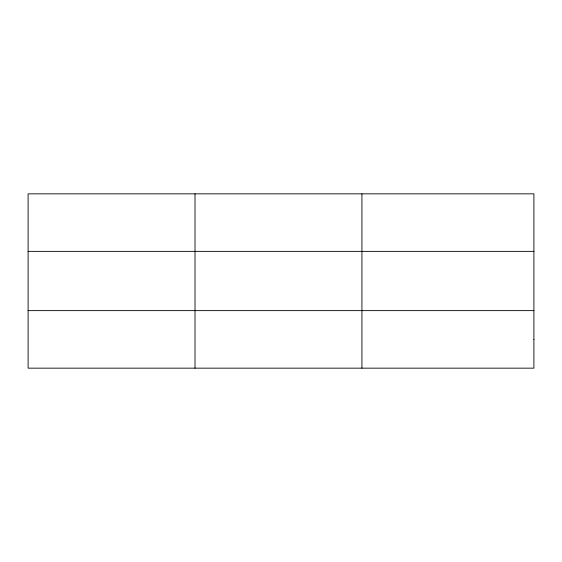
<?xml version="1.0" encoding="UTF-8"?>
<svg xmlns="http://www.w3.org/2000/svg" width="562" height="562" viewBox="0 0 562 562"><rect width="100%" height="100%" fill="white"/><g stroke="black" fill="none" stroke-linecap="round" stroke-linejoin="round"><path stroke-width="0.84" d="M195.014 193.841L195.014 368.159M361.928 193.841L361.928 368.159M28.1 251.369L533.9 251.369M28.1 310.631L533.9 310.631M533.9 339.399L533.9 368.159L28.1 368.159L28.1 193.841L533.9 193.841L533.9 339.399"/></g></svg>
